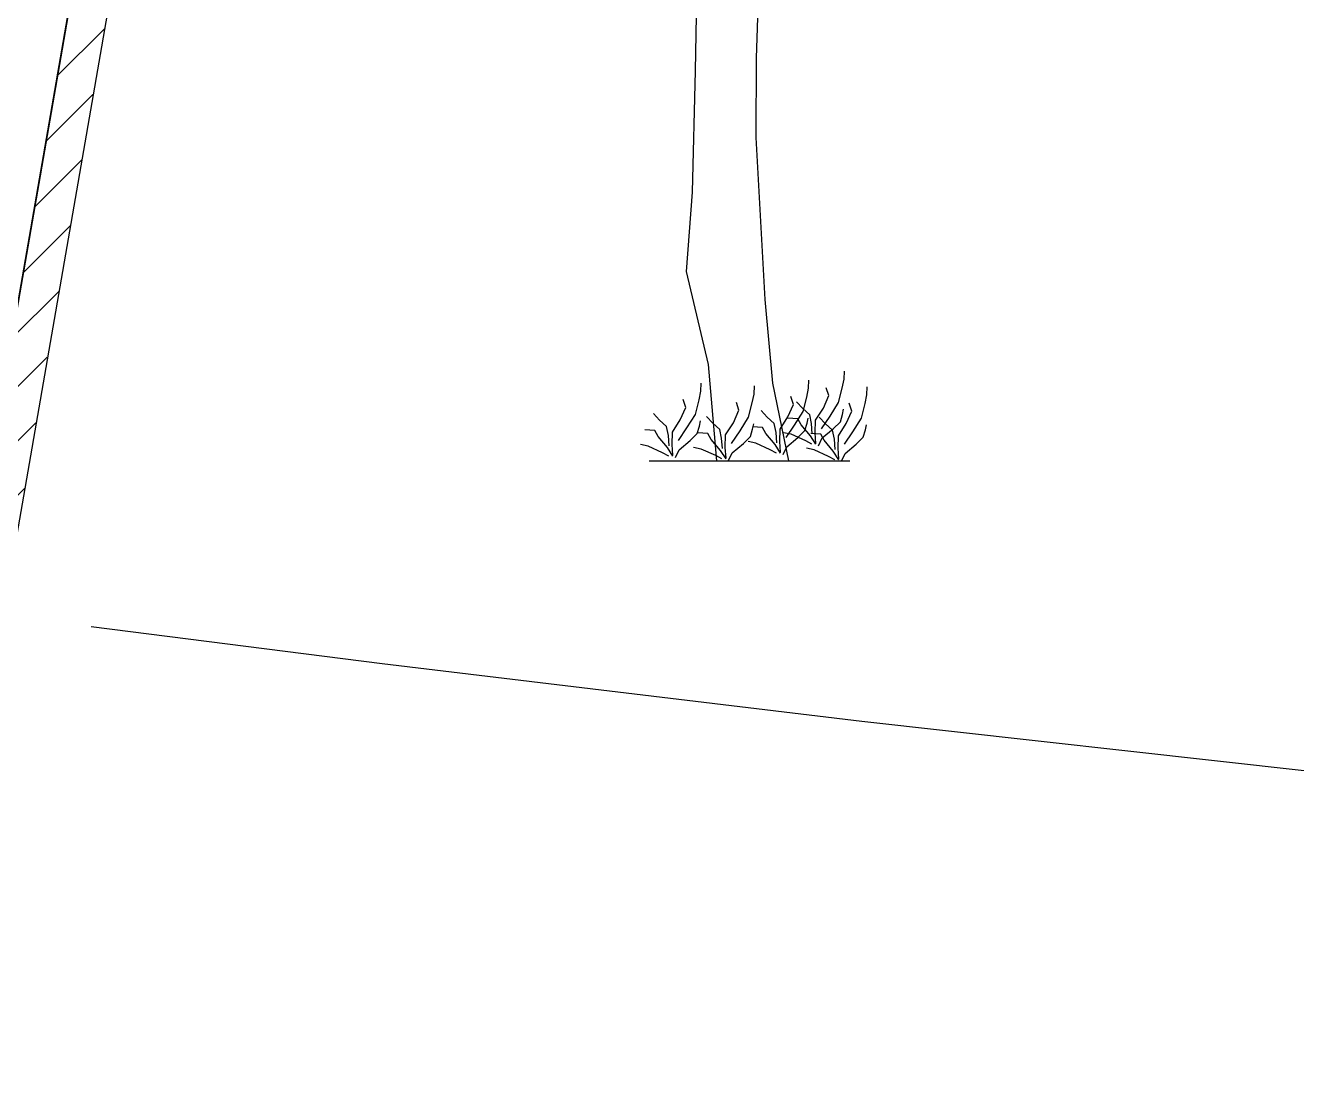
# Model space of a CAD drawing. Extents: x 524954 to 526204, y 9523489 to 9524010.
# Drawn here: x 525805.68 to 525813.97, y 9523724.94 to 9523731.87 of the extents above; entities that cross this region are included whole.
import ezdxf

# ---------------------------------------------------------------- set-up
doc = ezdxf.new("R2010")
doc.units = 0
doc.linetypes.add('ACAD_ISO12W100', pattern=[21, 12, -3, 0, -3, 0, -3])
for name, color, linetype in [('Arbre', 34, 'ACAD_ISO12W100'), ('Bati', 6, 'Continuous'), ('Bati_H', 1, 'Continuous'), ('Cloture', 7, 'Continuous'), ('CN_10_00', 1, 'Continuous'), ('Murs', 1, 'Continuous')]:
    doc.layers.add(name, color=color, linetype=linetype)

# ---------------------------------------------------------------- blocks, each defined once
blk = doc.blocks.new('v088')
at = {"linetype": 'Continuous'}
for p, q in [((0.0445, 2.6247), (0.064, 3.1786)), ((-0.3518, 2.5418), (-0.3436, 3.0457)), ((0.0429, 2.1085), (0.0445, 2.6247)), ((-0.3726, 1.7516), (-0.3518, 2.5418)), ((0.1022, 1.0525), (0.0429, 2.1085)), ((-0.4115, 1.2346), (-0.3726, 1.7516)), ((-0.2683, 0.6281), (-0.4115, 1.2346)), ((0.151, 0.5063), (0.1022, 1.0525)), ((-0.2127, 0), (-0.2683, 0.6281)), ((0.6155, 0.5313), (0.6179, 0.5842)), ((-0.3173, 0.4544), (-0.3149, 0.5073)), ((0.2565, 0), (0.151, 0.5063)), ((0.3847, 0.4736), (0.3871, 0.5265)), ((0.6034, 0.4736), (0.6155, 0.5313)), ((-0.3294, 0.3967), (-0.3173, 0.4544)), ((0.0168, 0.3774), (0.0288, 0.4351)), ((0.0288, 0.4351), (0.0313, 0.488)), ((0.2861, 0.3678), (0.2693, 0.4183)), ((0.3486, 0.3221), (0.3726, 0.4159)), ((0.3726, 0.4159), (0.3847, 0.4736)), ((0.4808, 0.3438), (0.5169, 0.4255)), ((0.5169, 0.4255), (0.5001, 0.476)), ((0.5794, 0.3798), (0.6034, 0.4736)), ((0.7525, 0.3726), (0.7645, 0.4303)), ((0.7645, 0.4303), (0.7669, 0.4832)), ((-0.452, 0.2669), (-0.4159, 0.3486)), ((-0.4159, 0.3486), (-0.4327, 0.3991)), ((-0.3534, 0.3029), (-0.3294, 0.3967)), ((-0.0697, 0.3294), (-0.0865, 0.3798)), ((-0.0072, 0.2837), (0.0168, 0.3774)), ((0.25, 0.2861), (0.2861, 0.3678)), ((0.3462, 0.3414), (0.3053, 0.3847)), ((0.3919, 0.3005), (0.3462, 0.3414)), ((0.4303, 0.2645), (0.4808, 0.3438)), ((0.5241, 0.2909), (0.5794, 0.3798)), ((0.6058, 0.3029), (0.6131, 0.3366)), ((0.6659, 0.3246), (0.6491, 0.375)), ((0.7285, 0.2789), (0.7525, 0.3726)), ((-0.5866, 0.2645), (-0.6275, 0.3077)), ((-0.5409, 0.2236), (-0.5866, 0.2645)), ((-0.5025, 0.1875), (-0.452, 0.2669)), ((-0.4087, 0.214), (-0.3534, 0.3029)), ((-0.327, 0.226), (-0.3197, 0.2596)), ((-0.2404, 0.2452), (-0.2813, 0.2885)), ((-0.1058, 0.2476), (-0.0697, 0.3294)), ((-0.0625, 0.1947), (-0.0072, 0.2837)), ((0.1154, 0.2837), (0.0745, 0.327)), ((0.1611, 0.2428), (0.1154, 0.2837)), ((0.1995, 0.2068), (0.25, 0.2861)), ((0.3149, 0.2741), (0.25, 0.2789)), ((0.2933, 0.2332), (0.3486, 0.3221)), ((0.3366, 0.2356), (0.3149, 0.2741)), ((0.375, 0.2452), (0.3823, 0.2789)), ((0.4039, 0.2428), (0.3919, 0.3005)), ((0.4279, 0.1827), (0.4303, 0.2645)), ((0.4953, 0.2404), (0.4544, 0.2837)), ((0.4688, 0.2092), (0.5241, 0.2909)), ((0.5457, 0.2092), (0.5914, 0.2548)), ((0.5914, 0.2548), (0.6058, 0.3029)), ((0.6299, 0.2428), (0.6659, 0.3246)), ((0.6732, 0.1899), (0.7285, 0.2789)), ((-0.6179, 0.1971), (-0.6828, 0.2019)), ((-0.5962, 0.1587), (-0.6179, 0.1971)), ((-0.5289, 0.1659), (-0.5409, 0.2236)), ((-0.5241, 0.0986), (-0.5289, 0.1659)), ((-0.5049, 0.1058), (-0.5025, 0.1875)), ((-0.464, 0.1322), (-0.4087, 0.214)), ((-0.3871, 0.1322), (-0.3414, 0.1779)), ((-0.3414, 0.1779), (-0.327, 0.226)), ((-0.2717, 0.1779), (-0.3366, 0.1827)), ((-0.25, 0.1394), (-0.2717, 0.1779)), ((-0.1947, 0.2043), (-0.2404, 0.2452)), ((-0.1827, 0.1467), (-0.1947, 0.2043)), ((-0.1587, 0.0865), (-0.1563, 0.1683)), ((-0.1563, 0.1683), (-0.1058, 0.2476)), ((-0.1178, 0.113), (-0.0625, 0.1947)), ((0.0048, 0.1587), (0.0192, 0.2068)), ((0.0192, 0.2068), (0.0264, 0.2404)), ((0.0841, 0.2164), (0.0192, 0.2212)), ((0.1058, 0.1779), (0.0841, 0.2164)), ((0.1659, 0.1058), (0.1058, 0.1779)), ((0.1731, 0.1851), (0.1611, 0.2428)), ((0.1779, 0.1178), (0.1731, 0.1851)), ((0.1971, 0.125), (0.1995, 0.2068)), ((0.2717, 0.1731), (0.2212, 0.1827)), ((0.238, 0.1515), (0.2933, 0.2332)), ((0.3654, 0.1298), (0.2717, 0.1731)), ((0.3149, 0.1515), (0.3606, 0.1971)), ((0.3967, 0.1635), (0.3366, 0.2356)), ((0.3606, 0.1971), (0.375, 0.2452)), ((0.464, 0.1731), (0.3991, 0.1779)), ((0.4087, 0.1755), (0.4039, 0.2428)), ((0.4327, 0.113), (0.4279, 0.1827)), ((0.4856, 0.1346), (0.464, 0.1731)), ((0.4736, 0.1491), (0.5457, 0.2092)), ((0.5409, 0.1995), (0.4953, 0.2404)), ((0.5529, 0.1418), (0.5409, 0.1995)), ((0.5794, 0.1635), (0.6299, 0.2428)), ((0.6179, 0.1082), (0.6732, 0.1899)), ((0.7405, 0.1539), (0.7549, 0.2019)), ((0.7549, 0.2019), (0.7621, 0.2356)), ((-0.6611, 0.0962), (-0.7116, 0.1058)), ((-0.5674, 0.0529), (-0.6611, 0.0962)), ((-0.5361, 0.0865), (-0.5962, 0.1587)), ((-0.5001, 0.0313), (-0.5361, 0.0865)), ((-0.5001, 0.0361), (-0.5049, 0.1058)), ((-0.4592, 0.0721), (-0.3871, 0.1322)), ((-0.3149, 0.0769), (-0.3654, 0.0865)), ((-0.1899, 0.0673), (-0.25, 0.1394)), ((-0.1779, 0.0793), (-0.1827, 0.1467)), ((-0.1539, 0.0168), (-0.1587, 0.0865)), ((-0.113, 0.0529), (-0.0409, 0.113)), ((-0.0409, 0.113), (0.0048, 0.1587)), ((0.0409, 0.1154), (-0.0096, 0.125)), ((0.1346, 0.0721), (0.0409, 0.1154)), ((0.2019, 0.0505), (0.1659, 0.1058)), ((0.2019, 0.0553), (0.1971, 0.125)), ((0.2188, 0.0409), (0.2428, 0.0914)), ((0.2428, 0.0914), (0.3149, 0.1515)), ((0.4063, 0.1082), (0.3654, 0.1298)), ((0.4327, 0.1082), (0.3967, 0.1635)), ((0.4496, 0.0986), (0.4736, 0.1491)), ((0.5457, 0.0625), (0.4856, 0.1346)), ((0.5578, 0.0745), (0.5529, 0.1418)), ((0.577, 0.0817), (0.5794, 0.1635)), ((0.6227, 0.0481), (0.6948, 0.1082)), ((0.6948, 0.1082), (0.7405, 0.1539)), ((-0.6539, 0), (0.6539, 0)), ((-0.5265, 0.0313), (-0.5674, 0.0529)), ((-0.4832, 0.0216), (-0.4592, 0.0721)), ((-0.2212, 0.0337), (-0.3149, 0.0769)), ((-0.1803, 0.012), (-0.2212, 0.0337)), ((-0.1539, 0.012), (-0.1899, 0.0673)), ((-0.137, 0.0024), (-0.113, 0.0529)), ((0.1755, 0.0505), (0.1346, 0.0721)), ((0.4207, 0.0721), (0.3702, 0.0817)), ((0.5145, 0.0288), (0.4207, 0.0721)), ((0.5554, 0.0072), (0.5145, 0.0288)), ((0.5818, 0.0072), (0.5457, 0.0625)), ((0.5818, 0.012), (0.577, 0.0817)), ((0.5986, -0.0024), (0.6227, 0.0481))]:
    blk.add_line(p, q, dxfattribs=at)

msp = doc.modelspace()

# ---------------------------------------------------------------- hatches: boundary and pattern name
at = {"layer": 'Bati_H'}
h = msp.add_hatch(dxfattribs=at)
h.set_pattern_fill('_U', color=256, scale=2, angle=125.1448, style=0, pattern_type=0)
h.set_pattern_definition([(125.144797139, (0, 0), (-1.6353997904, -1.15128950554), [])])
h.paths.add_polyline_path([(525804.7883, 9523725.2248), (525806.6401, 9523735.8846), (525798.1586, 9523737.3581), (525797.9144, 9523735.9527), (525787.06, 9523737.9777), (525785.4288, 9523728.588)])
at = {"layer": 'Murs'}
h = msp.add_hatch(dxfattribs=at)
h.set_pattern_fill('_U', color=256, scale=0.25, angle=45, style=0, pattern_type=0)
h.set_pattern_definition([(45, (0, 0), (-0.1767766952966, 0.1767766952966), [])])
h.paths.add_polyline_path([(525804.9918, 9523724.9357), (525785.0198, 9523728.4053), (525788.6882, 9523748.0688), (525808.5288, 9523745.2959)])
h.paths.add_polyline_path([(525804.7883, 9523725.2248), (525785.312, 9523728.6083), (525788.8902, 9523747.7882), (525808.2383, 9523745.084)], flags=0)

# ---------------------------------------------------------------- linework, layer by layer
at = {"layer": 'Bati', "flags": 128}
msp.add_lwpolyline([(525804.7883, 9523725.2248), (525806.6401, 9523735.8846), (525798.1586, 9523737.3581), (525797.9144, 9523735.9527), (525787.06, 9523737.9777), (525785.4288, 9523728.588)], close=True, dxfattribs=at)
at = {"layer": 'Cloture', "flags": 128}
for points in [[(525804.9918, 9523724.9357), (525785.0198, 9523728.4053), (525788.6882, 9523748.0688), (525808.5288, 9523745.2959), (525804.9918, 9523724.9357), (525804.9918, 9523724.9357)], [(525804.7883, 9523725.2248), (525785.312, 9523728.6083), (525788.8902, 9523747.7882), (525808.2383, 9523745.084)]]:
    msp.add_lwpolyline(points, close=True, dxfattribs=at)
at = {"layer": 'CN_10_00', "elevation": 280, "flags": 128}
msp.add_lwpolyline([(525806.108, 9523727.9558), (525808.0043, 9523727.7134), (525811.1315, 9523727.3368), (525814.016, 9523727.0166), (525816.5342, 9523726.7704), (525818.5937, 9523726.6102), (525820.227, 9523726.5245), (525821.498, 9523726.4964), (525822.4704, 9523726.5084), (525823.2078, 9523726.5437), (525823.7741, 9523726.5849), (525824.233, 9523726.6149), (525824.6482, 9523726.6165), (525825.0713, 9523726.577), (525825.5045, 9523726.5008), (525825.6901, 9523726.4562)], dxfattribs=at)

# ---------------------------------------------------------------- block references
at = {"layer": 'Arbre'}
msp.add_blockref('v088', (525810.3998, 9523729.0351), dxfattribs=at)

doc.saveas('drawing.dxf')
